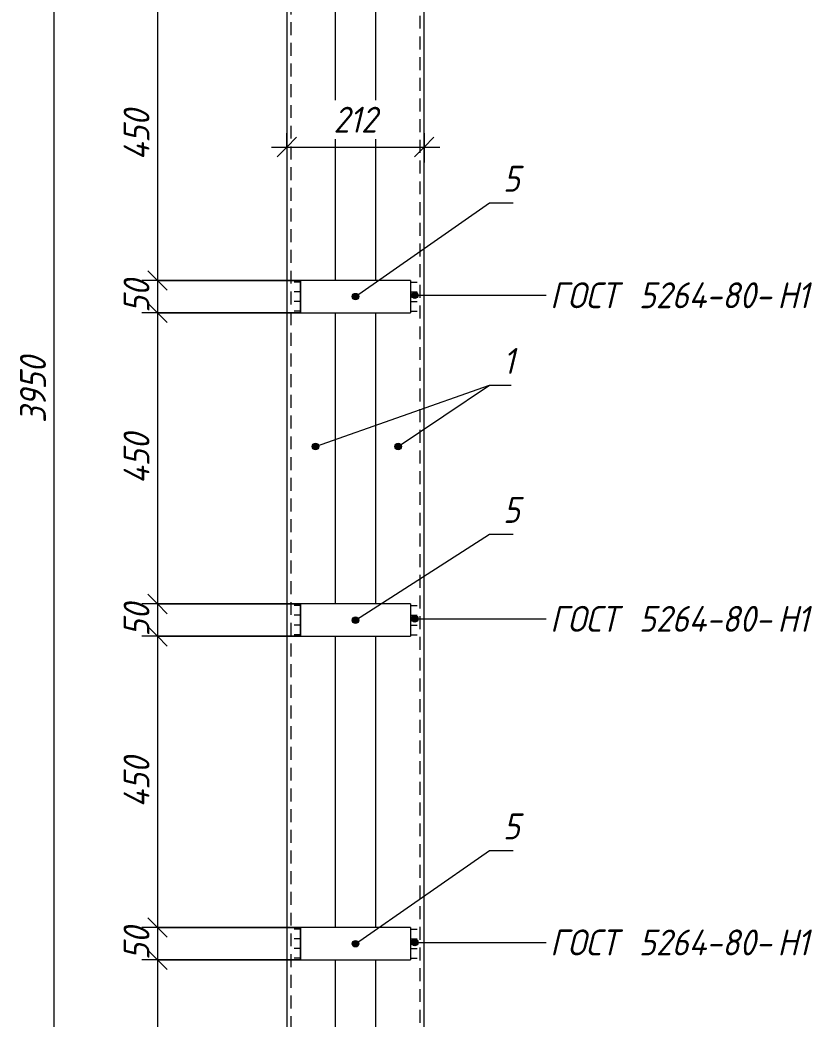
# Model space of a CAD drawing. Header units: millimetres. Extents: x 1525 to 46824, y -520 to 14115.
# Drawn here: x 26068 to 27292, y 9324 to 10867 of the extents above; entities that cross this region are included whole.
import ezdxf

# ---------------------------------------------------------------- set-up
doc = ezdxf.new("R2010")
doc.units = ezdxf.units.MM
doc.linetypes.add('200_ШТРИХ_ш1п0_6_', pattern=[32, 20, -12])
for name, color, linetype, lineweight in [('A-ANNO-DIMS', 7, 'Continuous', 9), ('A-ANNO-DIMS-20', 7, 'Continuous', 9), ('A-DETL-1', 7, 'Continuous', 5), ('A-DETL-2', 7, '200_ШТРИХ_ш1п0_6_', 5), ('A-GENM', 7, 'Continuous', 9), ('A-GENM-IDEN', 7, 'Continuous', 9), ('G-ANNO-TEXT', 7, 'Continuous', 9)]:
    doc.layers.add(name, color=color, linetype=linetype, lineweight=lineweight)
doc.styles.add('ISOCPEUR_I_1', font='isocpeui.ttf', dxfattribs={"width": 0.9, "height": 40})
doc.dimstyles.new('ISO-2_0_0_9К_СРЕДНИЙ', dxfattribs={"dimscale": 304.8, "dimtxt": 39.839247, "dimasz": 0.098425, "dimexe": 0.07874, "dimexo": 0, "dimgap": 0, "dimtad": 1, "dimdec": 0, "dimzin": 0, "dimdsep": 46, "dimtxsty": 'ISOCPEUR_I_1', "dimblk1": 'OBLIQUE', "dimblk2": 'OBLIQUE', "dimsah": 1, "dimcen": 0.09, "dimdle": 0.07874, "dimazin": 0, "dimtfac": 1, "dimtdec": 4, "dimtix": 1, "dimtmove": 0, "dimatfit": 3, "dimfxl": 1, "dimtvp": 1, "dimtolj": 1, "dimtzin": 0, "dimarcsym": 2})
doc.dimstyles.new('ISO-2_0_0_9К_СРЕДНИЙ_ФОН', dxfattribs={"dimscale": 304.8, "dimtxt": 39.839247, "dimasz": 0.098425, "dimexe": 0.07874, "dimexo": 0, "dimgap": 0.032808, "dimtad": 1, "dimdec": 0, "dimdsep": 46, "dimtxsty": 'ISOCPEUR_I_1', "dimblk1": 'OBLIQUE', "dimblk2": 'OBLIQUE', "dimsah": 1, "dimcen": 0.09, "dimdle": 0.07874, "dimazin": 0, "dimtfac": 1, "dimtdec": 4, "dimtix": 1, "dimtmove": 0, "dimatfit": 3, "dimfxl": 1, "dimtvp": 1, "dimtfill": 1, "dimtolj": 1, "dimtzin": 0, "dimarcsym": 2})

# ---------------------------------------------------------------- blocks, each defined once
blk = doc.blocks.new('Фахверк_Влож_Полоса боковая - Полоса_Фахверка-25655111-АР1_1_Ф-26_ Ф-26_1_3 эт_')
at = {"layer": 'A-GENM'}
for p, q in [((-7885, 11915), (-7885, 11965)), ((-7715, 11965), (-7885, 11965)), ((-7715, 11965), (-7715, 11915)), ((-7885, 11915), (-7715, 11915))]:
    blk.add_line(p, q, dxfattribs=at)
blk = doc.blocks.new('Фахверк_Влож_Уголок - Уголок_Фахверка-30979597-АР1_1_Ф-26_ Ф-26_1_3 эт_')
at = {"layer": 'A-GENM'}
for p, q in [((-7694, 8326), (-7694, 12240)), ((-7769, 10915), (-7769, 10465)), ((-7769, 10415), (-7769, 9965)), ((-7769, 9915), (-7769, 9465)), ((-7769, 9415), (-7769, 8965))]:
    blk.add_line(p, q, dxfattribs=at)
blk = doc.blocks.new('Фахверк_Влож_Уголок - Уголок_Фахверка-30979598-АР1_1_Ф-26_ Ф-26_1_3 эт_')
at = {"layer": 'A-GENM'}
for p, q in [((-7906, 12240), (-7906, 8326)), ((-7831, 10465), (-7831, 10915)), ((-7831, 9965), (-7831, 10415)), ((-7831, 9465), (-7831, 9915)), ((-7831, 8965), (-7831, 9415))]:
    blk.add_line(p, q, dxfattribs=at)
blk = doc.blocks.new('DIMBLOCK52-АР1_1_Ф-26_ Ф-26_1_3 эт_')
at = {"layer": 'A-ANNO-DIMS-20'}
for p, q in [((26120.6, 12294), (26120.6, 8296)), ((26141.8, 12270), (26096.6, 12270)), ((26120.6, 12270), (26141.8, 12270)), ((26141.8, 8320), (26096.6, 8320)), ((26120.6, 8320), (26141.8, 8320))]:
    blk.add_line(p, q, dxfattribs=at)
at = {"layer": 'A-ANNO-DIMS-20', "lineweight": 20}
for p, q in [((26120.6, 12270), (26105.6, 12285)), ((26120.6, 12270), (26135.6, 12255)), ((26120.6, 8320), (26105.6, 8335)), ((26120.6, 8320), (26135.6, 8305))]:
    blk.add_line(p, q, dxfattribs=at)
at = {"layer": 'A-ANNO-DIMS-20', "color": 0, "insert": (26068.3, 10244.4), "char_height": 40, "width": 121.356, "attachment_point": 1, "rotation": 90, "line_spacing_factor": 1.149209, "style": 'ISOCPEUR_I_1'}
blk.add_mtext('3950', dxfattribs=at)
blk = doc.blocks.new('_Oblique')
at = {"color": 0, "linetype": 'ByBlock', "lineweight": -2}
blk.add_line((-0.5, -0.5), (0.5, 0.5), dxfattribs=at)
blk = doc.blocks.new('DIMBLOCK59-АР1_1_Ф-26_ Ф-26_1_3 эт_')
at = {"layer": 'A-ANNO-DIMS-20', "lineweight": 20}
for p, q in [((26280.6, 10915), (26265.6, 10930)), ((26280.6, 10915), (26295.6, 10900)), ((26280.6, 10465), (26265.6, 10480)), ((26280.6, 10465), (26295.6, 10450))]:
    blk.add_line(p, q, dxfattribs=at)
at = {"layer": 'A-ANNO-DIMS-20'}
for p, q in [((26501.7, 10915), (26256.6, 10915)), ((26280.6, 10915), (26280.6, 10465)), ((26280.6, 10915), (26501.7, 10915)), ((26501.7, 10465), (26256.6, 10465)), ((26280.6, 10465), (26501.7, 10465))]:
    blk.add_line(p, q, dxfattribs=at)
at = {"layer": 'A-ANNO-DIMS-20', "color": 0, "insert": (26228.3, 10650.5), "char_height": 40, "width": 94.695, "attachment_point": 1, "rotation": 90, "line_spacing_factor": 1.149209, "style": 'ISOCPEUR_I_1'}
blk.add_mtext('450', dxfattribs=at)
blk = doc.blocks.new('DIMBLOCK60-АР1_1_Ф-26_ Ф-26_1_3 эт_')
at = {"layer": 'A-ANNO-DIMS-20', "lineweight": 20}
for p, q in [((26280.6, 10465), (26265.6, 10480)), ((26280.6, 10465), (26295.6, 10450)), ((26280.6, 10415), (26265.6, 10430)), ((26280.6, 10415), (26295.6, 10400))]:
    blk.add_line(p, q, dxfattribs=at)
at = {"layer": 'A-ANNO-DIMS-20'}
for p, q in [((26501.7, 10465), (26256.6, 10465)), ((26280.6, 10465), (26280.6, 10415)), ((26280.6, 10465), (26501.7, 10465)), ((26501.7, 10415), (26256.6, 10415)), ((26280.6, 10415), (26501.7, 10415))]:
    blk.add_line(p, q, dxfattribs=at)
at = {"layer": 'A-ANNO-DIMS-20', "color": 0, "insert": (26228.3, 10414.7), "char_height": 40, "width": 60.678, "attachment_point": 1, "rotation": 90, "line_spacing_factor": 1.149209, "style": 'ISOCPEUR_I_1'}
blk.add_mtext('50', dxfattribs=at)
blk = doc.blocks.new('DIMBLOCK61-АР1_1_Ф-26_ Ф-26_1_3 эт_')
at = {"layer": 'A-ANNO-DIMS-20', "lineweight": 20}
for p, q in [((26280.6, 10415), (26265.6, 10430)), ((26280.6, 10415), (26295.6, 10400)), ((26280.6, 9965), (26265.6, 9980)), ((26280.6, 9965), (26295.6, 9950))]:
    blk.add_line(p, q, dxfattribs=at)
at = {"layer": 'A-ANNO-DIMS-20'}
for p, q in [((26501.7, 10415), (26256.6, 10415)), ((26280.6, 10415), (26280.6, 9965)), ((26280.6, 10415), (26501.7, 10415)), ((26501.7, 9965), (26256.6, 9965)), ((26280.6, 9965), (26501.7, 9965))]:
    blk.add_line(p, q, dxfattribs=at)
at = {"layer": 'A-ANNO-DIMS-20', "color": 0, "insert": (26228.3, 10150.5), "char_height": 40, "width": 94.695, "attachment_point": 1, "rotation": 90, "line_spacing_factor": 1.149209, "style": 'ISOCPEUR_I_1'}
blk.add_mtext('450', dxfattribs=at)
blk = doc.blocks.new('DIMBLOCK62-АР1_1_Ф-26_ Ф-26_1_3 эт_')
at = {"layer": 'A-ANNO-DIMS-20', "lineweight": 20}
for p, q in [((26280.6, 9965), (26265.6, 9980)), ((26280.6, 9965), (26295.6, 9950)), ((26280.6, 9915), (26265.6, 9930)), ((26280.6, 9915), (26295.6, 9900))]:
    blk.add_line(p, q, dxfattribs=at)
at = {"layer": 'A-ANNO-DIMS-20'}
for p, q in [((26501.7, 9965), (26256.6, 9965)), ((26280.6, 9965), (26280.6, 9915)), ((26280.6, 9965), (26501.7, 9965)), ((26501.7, 9915), (26256.6, 9915)), ((26280.6, 9915), (26501.7, 9915))]:
    blk.add_line(p, q, dxfattribs=at)
at = {"layer": 'A-ANNO-DIMS-20', "color": 0, "insert": (26228.3, 9914.7), "char_height": 40, "width": 60.678, "attachment_point": 1, "rotation": 90, "line_spacing_factor": 1.149209, "style": 'ISOCPEUR_I_1'}
blk.add_mtext('50', dxfattribs=at)
blk = doc.blocks.new('DIMBLOCK63-АР1_1_Ф-26_ Ф-26_1_3 эт_')
at = {"layer": 'A-ANNO-DIMS-20', "lineweight": 20}
for p, q in [((26280.6, 9915), (26265.6, 9930)), ((26280.6, 9915), (26295.6, 9900)), ((26280.6, 9465), (26265.6, 9480)), ((26280.6, 9465), (26295.6, 9450))]:
    blk.add_line(p, q, dxfattribs=at)
at = {"layer": 'A-ANNO-DIMS-20'}
for p, q in [((26501.7, 9915), (26256.6, 9915)), ((26280.6, 9915), (26280.6, 9465)), ((26280.6, 9915), (26501.7, 9915)), ((26501.7, 9465), (26256.6, 9465)), ((26280.6, 9465), (26501.7, 9465))]:
    blk.add_line(p, q, dxfattribs=at)
at = {"layer": 'A-ANNO-DIMS-20', "color": 0, "insert": (26228.3, 9650.5), "char_height": 40, "width": 94.695, "attachment_point": 1, "rotation": 90, "line_spacing_factor": 1.149209, "style": 'ISOCPEUR_I_1'}
blk.add_mtext('450', dxfattribs=at)
blk = doc.blocks.new('DIMBLOCK64-АР1_1_Ф-26_ Ф-26_1_3 эт_')
at = {"layer": 'A-ANNO-DIMS-20', "lineweight": 20}
for p, q in [((26280.6, 9465), (26265.6, 9480)), ((26280.6, 9465), (26295.6, 9450)), ((26280.6, 9415), (26265.6, 9430)), ((26280.6, 9415), (26295.6, 9400))]:
    blk.add_line(p, q, dxfattribs=at)
at = {"layer": 'A-ANNO-DIMS-20'}
for p, q in [((26501.7, 9465), (26256.6, 9465)), ((26280.6, 9465), (26280.6, 9415)), ((26280.6, 9465), (26501.7, 9465)), ((26501.7, 9415), (26256.6, 9415)), ((26280.6, 9415), (26501.7, 9415))]:
    blk.add_line(p, q, dxfattribs=at)
at = {"layer": 'A-ANNO-DIMS-20', "color": 0, "insert": (26228.3, 9414.7), "char_height": 40, "width": 60.678, "attachment_point": 1, "rotation": 90, "line_spacing_factor": 1.149209, "style": 'ISOCPEUR_I_1'}
blk.add_mtext('50', dxfattribs=at)
blk = doc.blocks.new('DIMBLOCK65-АР1_1_Ф-26_ Ф-26_1_3 эт_')
at = {"layer": 'A-ANNO-DIMS-20', "lineweight": 20}
for p, q in [((26280.6, 9415), (26265.6, 9430)), ((26280.6, 9415), (26295.6, 9400)), ((26280.6, 8965), (26265.6, 8980)), ((26280.6, 8965), (26295.6, 8950))]:
    blk.add_line(p, q, dxfattribs=at)
at = {"layer": 'A-ANNO-DIMS-20'}
for p, q in [((26501.7, 9415), (26256.6, 9415)), ((26280.6, 9415), (26280.6, 8965)), ((26280.6, 9415), (26501.7, 9415)), ((26501.7, 8965), (26256.6, 8965)), ((26280.6, 8965), (26501.7, 8965))]:
    blk.add_line(p, q, dxfattribs=at)
at = {"layer": 'A-ANNO-DIMS-20', "color": 0, "insert": (26228.3, 9150.5), "char_height": 40, "width": 94.695, "attachment_point": 1, "rotation": 90, "line_spacing_factor": 1.149209, "style": 'ISOCPEUR_I_1'}
blk.add_mtext('450', dxfattribs=at)
blk = doc.blocks.new('DIMBLOCK70-АР1_1_Ф-26_ Ф-26_1_3 эт_')
at = {"layer": 'A-ANNO-DIMS-20'}
for p, q in [((26480.7, 10692.3), (26480.7, 10647.1)), ((26480.7, 10671.1), (26480.7, 10692.3)), ((26692.7, 10692.3), (26692.7, 10647.1)), ((26692.7, 10671.1), (26692.7, 10692.3)), ((26456.7, 10671.1), (26716.7, 10671.1))]:
    blk.add_line(p, q, dxfattribs=at)
at = {"layer": 'A-ANNO-DIMS-20', "lineweight": 20}
for p, q in [((26480.7, 10671.1), (26495.7, 10686.1)), ((26692.7, 10671.1), (26707.7, 10686.1)), ((26480.7, 10671.1), (26465.7, 10656.1)), ((26692.7, 10671.1), (26677.7, 10656.1))]:
    blk.add_line(p, q, dxfattribs=at)
at = {"layer": 'A-ANNO-DIMS-20', "color": 0, "insert": (26552.6, 10733.3), "char_height": 40, "width": 81.824, "attachment_point": 1, "line_spacing_factor": 1.149209, "style": 'ISOCPEUR_I_1', "bg_fill": 3, "box_fill_scale": 1.25, "bg_fill_color": 256, "bg_fill_true_color": 13158600, "bg_fill_transparency": 0}
blk.add_mtext('212', dxfattribs=at)

msp = doc.modelspace()

# ---------------------------------------------------------------- hatches: boundary and pattern name
at = {"layer": 'A-GENM-IDEN'}
h = msp.add_hatch(color=256, dxfattribs=at)
edge = h.paths.add_edge_path(flags=0)
edge.add_arc((26586.68405, 10440), 5, 0, 360)
h = msp.add_hatch(color=256, dxfattribs=at)
edge = h.paths.add_edge_path(flags=0)
edge.add_arc((26524.92029, 10208.36483), 5, 0, 360)
h = msp.add_hatch(color=256, dxfattribs=at)
edge = h.paths.add_edge_path(flags=0)
edge.add_arc((26652.56935, 10208.36483), 5, 0, 360)
h = msp.add_hatch(color=256, dxfattribs=at)
edge = h.paths.add_edge_path(flags=0)
edge.add_arc((26586.68405, 9940), 5, 0, 360)
h = msp.add_hatch(color=256, dxfattribs=at)
edge = h.paths.add_edge_path(flags=0)
edge.add_arc((26586.68405, 9440), 5, 0, 360)
at = {"layer": 'G-ANNO-TEXT'}
h = msp.add_hatch(color=256, dxfattribs=at)
edge = h.paths.add_edge_path(flags=0)
edge.add_arc((26678.16119, 10441.99135), 5, 0, 360)
h = msp.add_hatch(color=256, dxfattribs=at)
edge = h.paths.add_edge_path(flags=0)
edge.add_arc((26678.16119, 9941.99135), 5, 0, 360)
h = msp.add_hatch(color=256, dxfattribs=at)
edge = h.paths.add_edge_path(flags=0)
edge.add_arc((26678.16119, 9441.99135), 5, 0, 360)

# ---------------------------------------------------------------- linework, layer by layer
at = {"layer": 'A-DETL-1'}
for p, q in [((26501.68405, 10462.5), (26491.68405, 10462.5)), ((26501.68405, 10465), (26501.68405, 10415)), ((26671.68405, 10465), (26671.68405, 10415)), ((26671.68405, 10462.5), (26681.68405, 10462.5)), ((26501.68405, 10447.5), (26491.68405, 10447.5)), ((26671.68405, 10447.5), (26681.68405, 10447.5)), ((26501.68405, 10432.5), (26491.68405, 10432.5)), ((26671.68405, 10432.5), (26681.68405, 10432.5)), ((26501.68405, 10417.5), (26491.68405, 10417.5)), ((26671.68405, 10417.5), (26681.68405, 10417.5)), ((26501.68405, 9962.5), (26491.68405, 9962.5)), ((26501.68405, 9965), (26501.68405, 9915)), ((26671.68405, 9965), (26671.68405, 9915)), ((26671.68405, 9962.5), (26681.68405, 9962.5)), ((26501.68405, 9947.5), (26491.68405, 9947.5)), ((26671.68405, 9947.5), (26681.68405, 9947.5)), ((26501.68405, 9932.5), (26491.68405, 9932.5)), ((26671.68405, 9932.5), (26681.68405, 9932.5)), ((26501.68405, 9917.5), (26491.68405, 9917.5)), ((26671.68405, 9917.5), (26681.68405, 9917.5)), ((26501.68405, 9465), (26501.68405, 9415)), ((26671.68405, 9465), (26671.68405, 9415)), ((26501.68405, 9462.5), (26491.68405, 9462.5)), ((26671.68405, 9462.5), (26681.68405, 9462.5)), ((26501.68405, 9447.5), (26491.68405, 9447.5)), ((26501.68405, 9432.5), (26491.68405, 9432.5)), ((26671.68405, 9447.5), (26681.68405, 9447.5)), ((26671.68405, 9432.5), (26681.68405, 9432.5)), ((26501.68405, 9417.5), (26491.68405, 9417.5)), ((26671.68405, 9417.5), (26681.68405, 9417.5))]:
    msp.add_line(p, q, dxfattribs=at)
at = {"layer": 'A-DETL-2'}
for p, q in [((26486.68405, 12240), (26486.68405, 8326)), ((26686.68405, 8326), (26686.68405, 12240))]:
    msp.add_line(p, q, dxfattribs=at)
at = {"layer": 'A-GENM-IDEN'}
for p, q in [((26586.68405, 10440), (26793.66596, 10584.82273)), ((26793.66596, 10584.82273), (26830.02285, 10584.82273)), ((26524.92029, 10208.36483), (26793.66596, 10303.31844)), ((26652.56935, 10208.36483), (26793.66596, 10303.31844)), ((26793.66596, 10303.31844), (26827.12144, 10303.31844)), ((26793.66596, 10303.31844), (26827.12144, 10303.31844)), ((26586.68405, 9940), (26793.66596, 10073.11075)), ((26793.66596, 10073.11075), (26830.02285, 10073.11075)), ((26586.68405, 9440), (26793.66596, 9584.13196)), ((26793.66596, 9584.13196), (26830.02285, 9584.13196))]:
    msp.add_line(p, q, dxfattribs=at)
for centre in [(26586.68405, 10440), (26524.92029, 10208.36483), (26652.56935, 10208.36483), (26586.68405, 9940), (26586.68405, 9440)]:
    msp.add_circle(centre, 5, dxfattribs=at)
at = {"layer": 'G-ANNO-TEXT'}
for p, q in [((26678.16119, 10441.99135), (26881.3231, 10441.99135)), ((26678.16119, 9941.99135), (26881.3231, 9941.99135)), ((26678.16119, 9441.99135), (26881.3231, 9441.99135))]:
    msp.add_line(p, q, dxfattribs=at)
for centre in [(26678.16119, 10441.99135), (26678.16119, 9941.99135), (26678.16119, 9441.99135)]:
    msp.add_circle(centre, 5, dxfattribs=at)

# ---------------------------------------------------------------- block references
at = {"layer": 'A-GENM'}
for name, p in [('Фахверк_Влож_Уголок - Уголок_Фахверка-30979598-АР1_1_Ф-26_ Ф-26_1_3 эт_', (34386.68406, 0)), ('Фахверк_Влож_Уголок - Уголок_Фахверка-30979597-АР1_1_Ф-26_ Ф-26_1_3 эт_', (34386.68406, 0)), ('Фахверк_Влож_Полоса боковая - Полоса_Фахверка-25655111-АР1_1_Ф-26_ Ф-26_1_3 эт_', (34386.68406, -1500)), ('Фахверк_Влож_Полоса боковая - Полоса_Фахверка-25655111-АР1_1_Ф-26_ Ф-26_1_3 эт_', (34386.68406, -2000)), ('Фахверк_Влож_Полоса боковая - Полоса_Фахверка-25655111-АР1_1_Ф-26_ Ф-26_1_3 эт_', (34386.68406, -2500))]:
    msp.add_blockref(name, p, dxfattribs=at)

# ---------------------------------------------------------------- texts
at = {"layer": 'A-GENM-IDEN', "char_height": 40, "attachment_point": 1, "style": 'ISOCPEUR_I_1'}
for s, insert, width in [('\\fISOCPEUR|b0|i1|c204|p34|;\\W.9;5', (26814.5585, 10642.04565), 31.746825), ('\\fISOCPEUR|b0|i1|c204|p34|;\\W.9;1', (26814.5585, 10360.54136), 23.0886), ('\\fISOCPEUR|b0|i1|c204|p34|;\\W.9;1', (26814.5585, 10360.54136), 23.0886), ('\\fISOCPEUR|b0|i1|c204|p34|;\\W.9;5', (26814.5585, 10130.33367), 31.746825), ('\\fISOCPEUR|b0|i1|c204|p34|;\\W.9;5', (26814.5585, 9641.35488), 31.746825)]:
    msp.add_mtext(s, dxfattribs=dict(at, insert=insert, width=width))
at = {"layer": 'G-ANNO-TEXT', "char_height": 40, "attachment_point": 1, "style": 'ISOCPEUR_I_1'}
for s, insert, width in [('ГОСТ', (26887.3231, 10461.99135), 138.5316), (' 5264-80-', (27001.6231, 10461.99135), 287.1644625), ('\\fISOCPEUR|b0|i1|c204|p34|;\\W.9;Н', (27238.55747, 10461.99135), 37.518975), ('\\fISOCPEUR|b0|i1|c204|p34|;\\W.9;1', (27269.51372, 10461.99135), 23.0886), ('ГОСТ', (26887.3231, 9961.99135), 138.5316), (' 5264-80-', (27001.6231, 9961.99135), 287.1644625), ('\\fISOCPEUR|b0|i1|c204|p34|;\\W.9;Н', (27238.55747, 9961.99135), 37.518975), ('\\fISOCPEUR|b0|i1|c204|p34|;\\W.9;1', (27269.51372, 9961.99135), 23.0886), ('ГОСТ', (26887.3231, 9461.99135), 138.5316), (' 5264-80-', (27001.6231, 9461.99135), 287.1644625), ('\\fISOCPEUR|b0|i1|c204|p34|;\\W.9;Н', (27238.55747, 9461.99135), 37.518975), ('\\fISOCPEUR|b0|i1|c204|p34|;\\W.9;1', (27269.51372, 9461.99135), 23.0886)]:
    msp.add_mtext(s, dxfattribs=dict(at, insert=insert, width=width))

# ---------------------------------------------------------------- dimensions: what is measured, and where the dimension line sits
at = {"layer": 'A-ANNO-DIMS'}
for base, p1, p2, override, picture, middle in [((26120.60467, 8320), (26141.81787, 12270), (26141.81787, 8320), {"dimpost": '<>', "dimfxl": 3950}, 'DIMBLOCK52-АР1_1_Ф-26_ Ф-26_1_3 эт_', (26100.60467, 10295)), ((26280.60467, 10465), (26501.68405, 10915), (26501.68405, 10465), {"dimpost": '<>', "dimfxl": 450}, 'DIMBLOCK59-АР1_1_Ф-26_ Ф-26_1_3 эт_', (26260.60467, 10690)), ((26280.60467, 10415), (26501.68405, 10465), (26501.68405, 10415), {"dimpost": '<>', "dimfxl": 50}, 'DIMBLOCK60-АР1_1_Ф-26_ Ф-26_1_3 эт_', (26260.60467, 10440)), ((26280.60467, 9965), (26501.68405, 10415), (26501.68405, 9965), {"dimpost": '<>', "dimfxl": 450}, 'DIMBLOCK61-АР1_1_Ф-26_ Ф-26_1_3 эт_', (26260.60467, 10190)), ((26280.60467, 9915), (26501.68405, 9965), (26501.68405, 9915), {"dimpost": '<>', "dimfxl": 50}, 'DIMBLOCK62-АР1_1_Ф-26_ Ф-26_1_3 эт_', (26260.60467, 9940)), ((26280.60467, 9465), (26501.68405, 9915), (26501.68405, 9465), {"dimpost": '<>', "dimfxl": 450}, 'DIMBLOCK63-АР1_1_Ф-26_ Ф-26_1_3 эт_', (26260.60467, 9690)), ((26280.60467, 9415), (26501.68405, 9465), (26501.68405, 9415), {"dimpost": '<>', "dimfxl": 50}, 'DIMBLOCK64-АР1_1_Ф-26_ Ф-26_1_3 эт_', (26260.60467, 9440)), ((26280.60467, 8965), (26501.68405, 9415), (26501.68405, 8965), {"dimpost": '<>', "dimfxl": 450}, 'DIMBLOCK65-АР1_1_Ф-26_ Ф-26_1_3 эт_', (26260.60467, 9190))]:
    dim = msp.add_linear_dim(base=base, p1=p1, p2=p2, angle=90, dimstyle='ISO-2_0_0_9К_СРЕДНИЙ', override=override, dxfattribs=at)
    dim.commit()
    dim.dimension.update_dxf_attribs({"geometry": picture, "text_midpoint": middle})

# ---------------------------------------------------------------- next in the draw order: dimensions: what is measured, and where the dimension line sits
dim = msp.add_linear_dim(base=(26692.68405, 10671.08543), p1=(26480.68405, 10692.29863), p2=(26692.68405, 10692.29863), dimstyle='ISO-2_0_0_9К_СРЕДНИЙ_ФОН', override={"dimpost": '<>', "dimfxl": 212}, dxfattribs=at)
dim.commit()
dim.dimension.update_dxf_attribs({"geometry": 'DIMBLOCK70-АР1_1_Ф-26_ Ф-26_1_3 эт_', "text_midpoint": (26586.68405, 10701.08543)})

doc.saveas('drawing.dxf')
